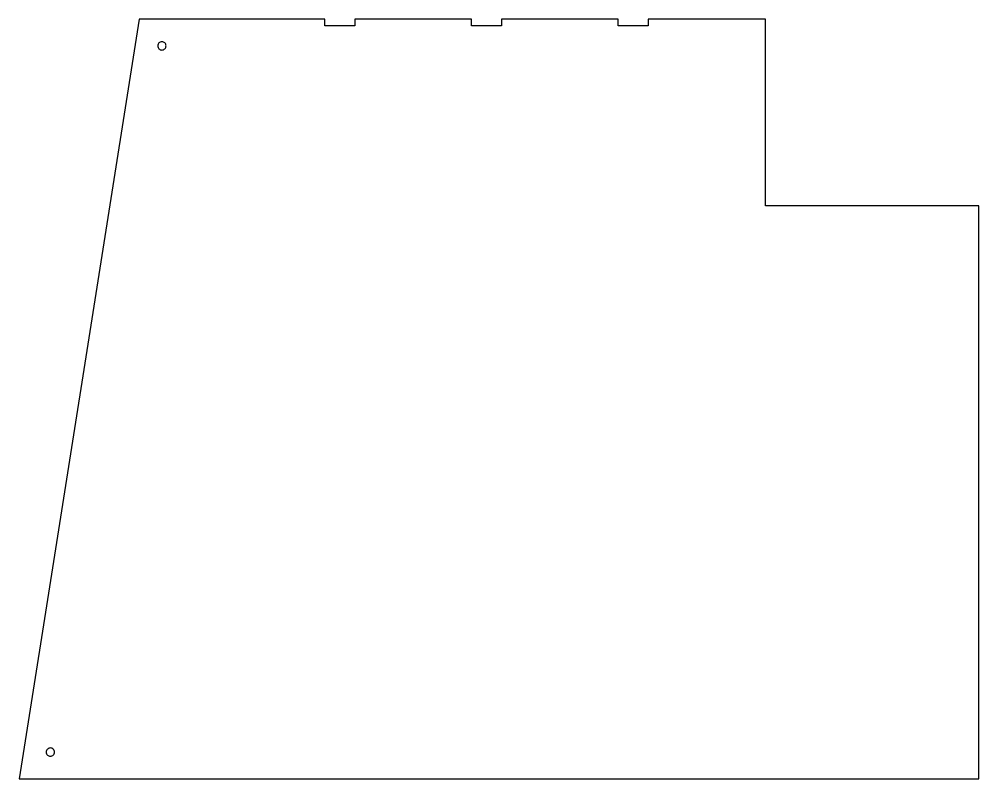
# Model space of a CAD drawing. Extents: x 0.1 to 36.1, y 0.1 to 28.6.
import ezdxf

# ---------------------------------------------------------------- set-up
doc = ezdxf.new("R2010")
doc.units = 0
doc.layers.get('0').update_dxf_attribs({"linetype": 'CONTINUOUS'})

msp = doc.modelspace()

# ---------------------------------------------------------------- linework, layer by layer
msp.add_lwpolyline([(36.136, 0.125), (36.136, 21.625), (28.136, 21.625), (28.136, 28.625), (23.728, 28.625), (23.728, 28.375), (22.603, 28.375), (22.603, 28.625), (18.228, 28.625), (18.228, 28.375), (17.103, 28.375), (17.103, 28.625), (12.728, 28.625), (12.728, 28.375), (11.603, 28.375), (11.603, 28.625), (4.636, 28.625), (0.136, 0.125)], close=True)
for points in [[(5.334, 27.625, 0.414214), (5.49, 27.469, 0.414214), (5.646, 27.625, 0.414214), (5.49, 27.781, 0.414214)], [(1.15, 1.125, 0.414214), (1.306, 0.969, 0.414214), (1.462, 1.125, 0.414214), (1.306, 1.281, 0.414214)]]:
    msp.add_lwpolyline(points, format="xyb", close=True)

doc.saveas('drawing.dxf')
